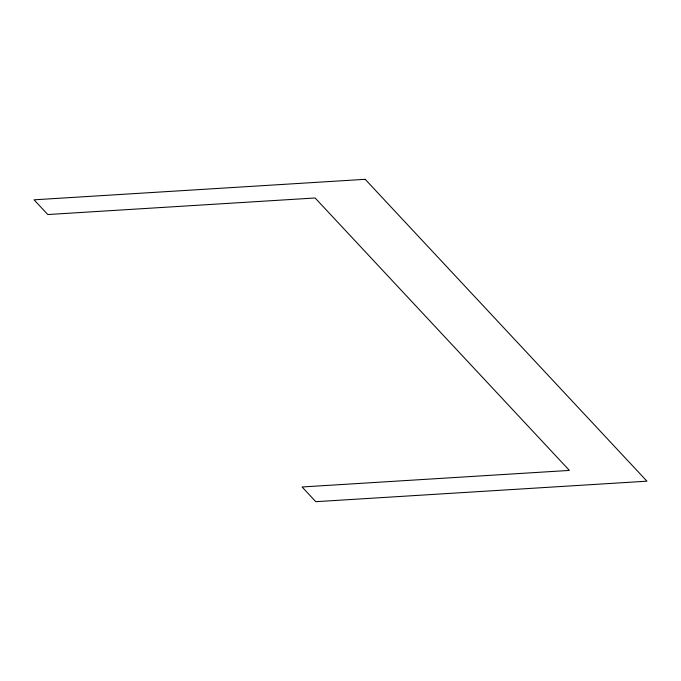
<?xml version="1.0" encoding="UTF-8"?>
<svg xmlns="http://www.w3.org/2000/svg" width="681" height="681" viewBox="0 0 681 681"><rect width="100%" height="100%" fill="white"/><g stroke="black" fill="none" stroke-linecap="round" stroke-linejoin="round"><path stroke-width="1.02" d="M365.186 179.316L34.05 199.814L47.789 214.532L315.107 197.984L569.401 470.418L302.075 486.975L315.814 501.684L646.95 481.186L365.186 179.316"/></g></svg>
